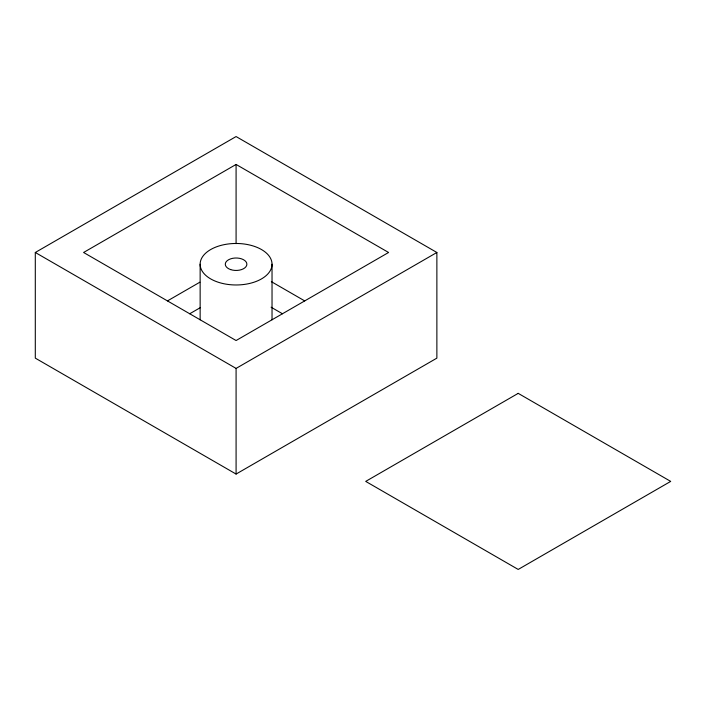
<?xml version="1.0" encoding="UTF-8"?>
<svg xmlns="http://www.w3.org/2000/svg" width="706" height="706" viewBox="0 0 706 706"><rect width="100%" height="100%" fill="white"/><g stroke="black" fill="none" stroke-linecap="round" stroke-linejoin="round"><path stroke-width="1.06" d="M35.3 252.483L236.086 136.558L436.873 252.483L436.873 358.136L236.086 474.061L35.3 358.136L35.3 252.483L236.086 368.408L436.873 252.483M236.086 164.445L83.59 252.483L236.086 340.53L388.582 252.483L236.086 164.445L236.086 243.685M167.463 300.906L199.869 282.197M189.72 313.764L200.125 307.754M271.351 281.65L304.71 300.906M271.104 307.207L282.453 313.764M272.031 264.22A35.944 20.748 0 0 1 218.119 282.197A35.944 20.748 0 0 1 218.119 246.253A35.944 20.748 0 0 1 272.031 264.22L272.031 319.818M236.086 368.408L236.086 474.061M200.142 264.22L200.142 319.818M518.204 393.357L365.708 481.395L518.204 569.442L670.7 481.395L518.204 393.357M230.694 269.613A10.784 6.222 0 0 0 246.871 264.22A10.784 6.222 0 0 0 230.694 258.828A10.784 6.222 0 0 0 230.694 269.613"/></g></svg>
